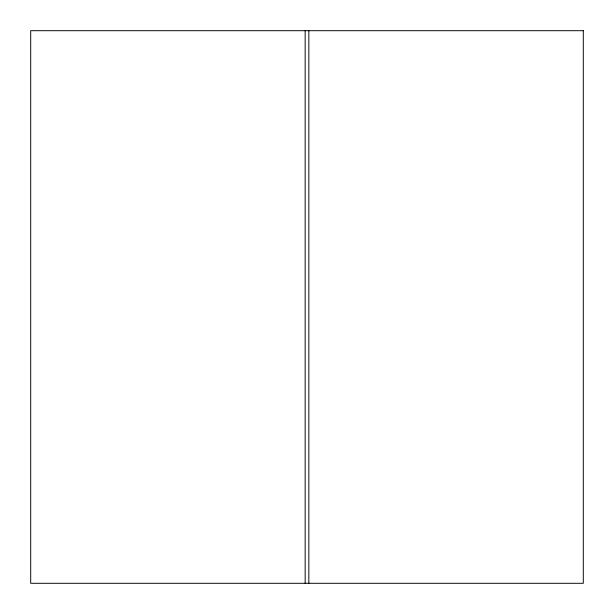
<?xml version="1.0" encoding="UTF-8"?>
<svg xmlns="http://www.w3.org/2000/svg" width="614" height="614" viewBox="0 0 614 614"><rect width="100%" height="100%" fill="white"/><g stroke="black" fill="none" stroke-linecap="round" stroke-linejoin="round"><path stroke-width="0.92" d="M308.842 30.7L308.842 583.3M305.158 30.7L305.158 583.3M583.3 30.7L30.7 30.7L30.7 583.3L583.3 583.3L583.3 30.7"/></g></svg>
